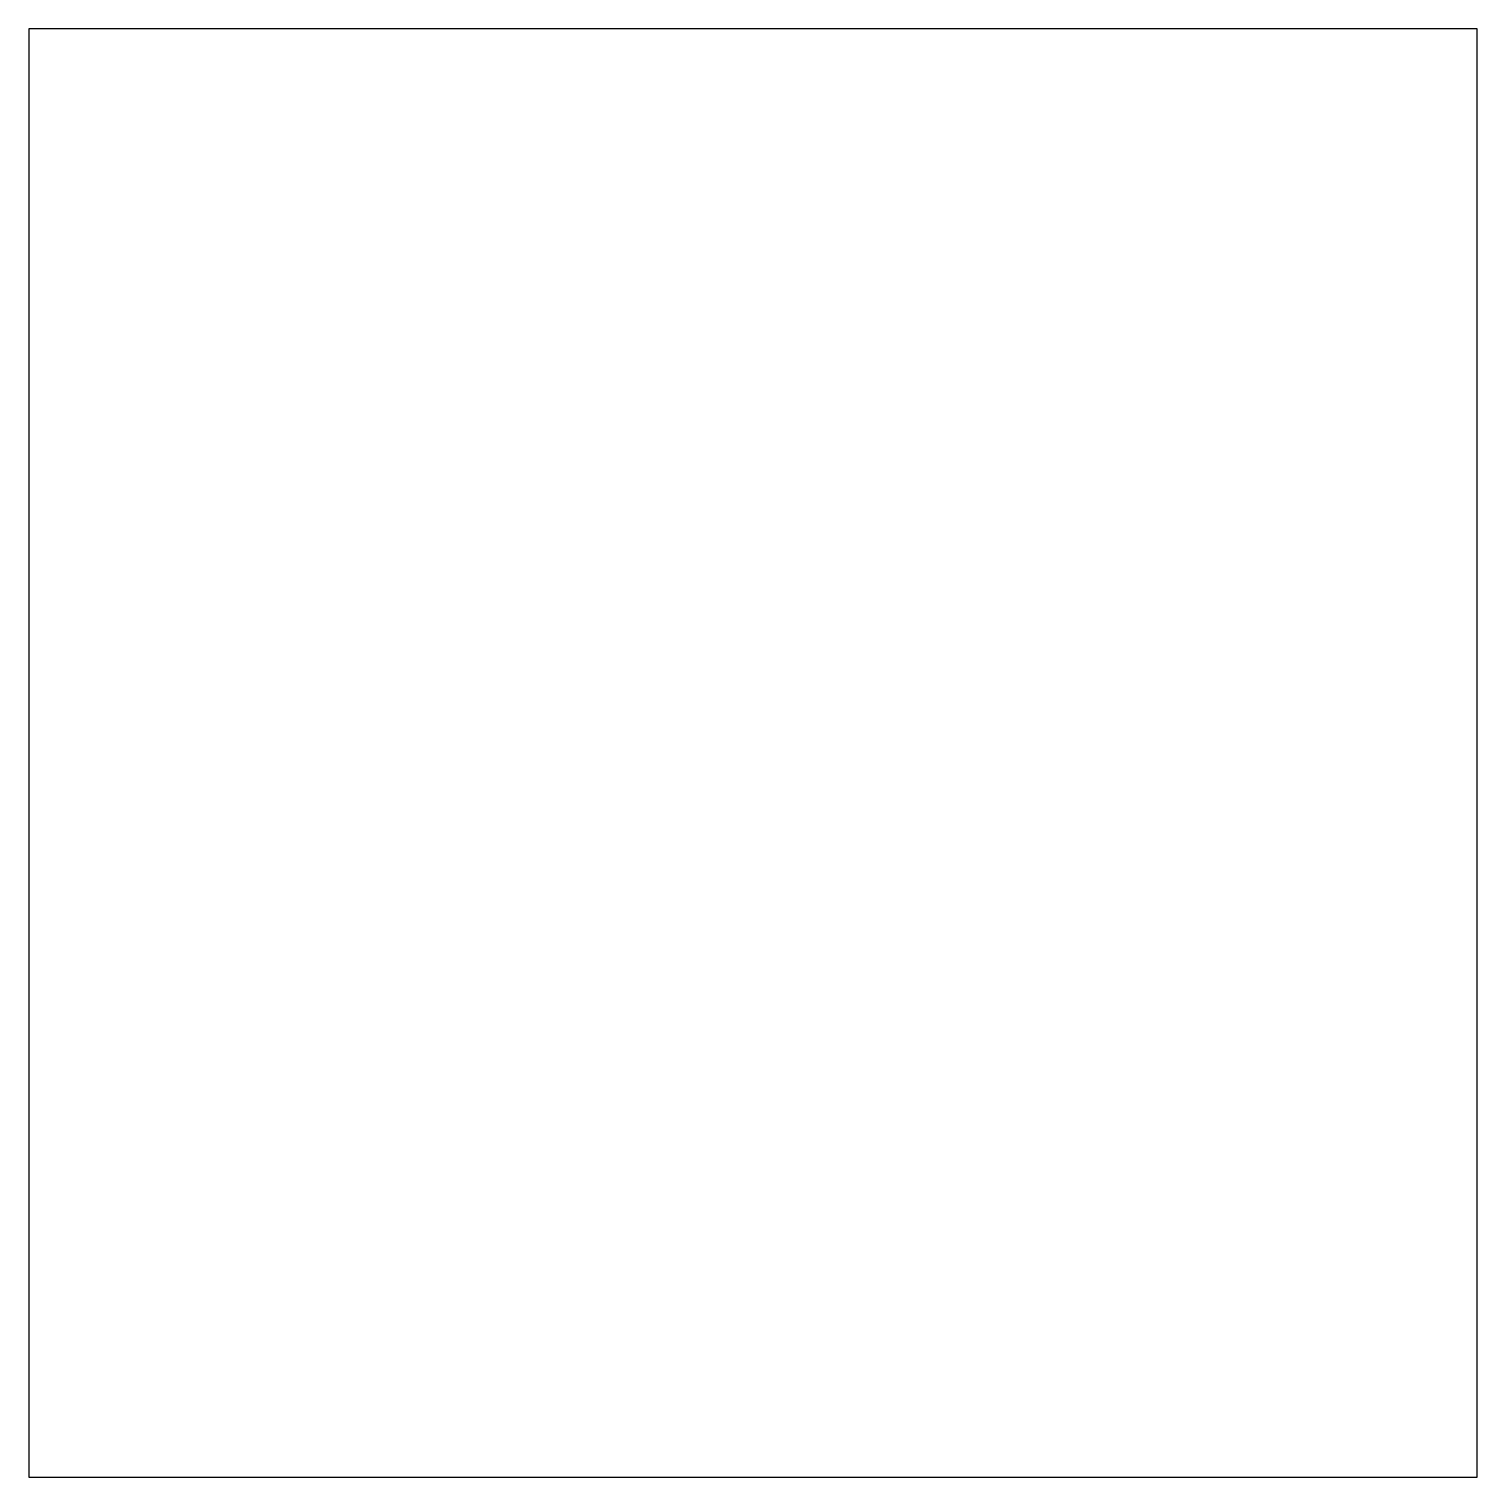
# Model space of a CAD drawing. Header units: inches. Extents: x -3.1 to 90.9, y -0.8 to 60.1.
# Drawn here: x 23.08 to 26.12, y 27.979 to 31.019 of the extents above; entities that cross this region are included whole.
import ezdxf

# ---------------------------------------------------------------- set-up
doc = ezdxf.new("R2010")
doc.units = ezdxf.units.IN
doc.layers.add('Top Paste', color=8, linetype='Continuous')

# ---------------------------------------------------------------- blocks, each defined once
blk = doc.blocks.new('WQFN_40_L5_0_W5_0_P0_4_BL_EP_65')
at = {"layer": 'Top Paste'}
for p, q in [((-1.52, 1.52), (-1.52, 1.52)), ((-1.52, 1.52), (-1.52, -1.52)), ((1.52, 1.52), (-1.52, 1.52)), ((1.52, -1.52), (1.52, 1.52)), ((-1.52, -1.52), (1.52, -1.52))]:
    blk.add_line(p, q, dxfattribs=at)

msp = doc.modelspace()

# ---------------------------------------------------------------- block references
at = {"rotation": 270}
msp.add_blockref('WQFN_40_L5_0_W5_0_P0_4_BL_EP_65', (24.5995, 29.4994), dxfattribs=at)

doc.saveas('drawing.dxf')
